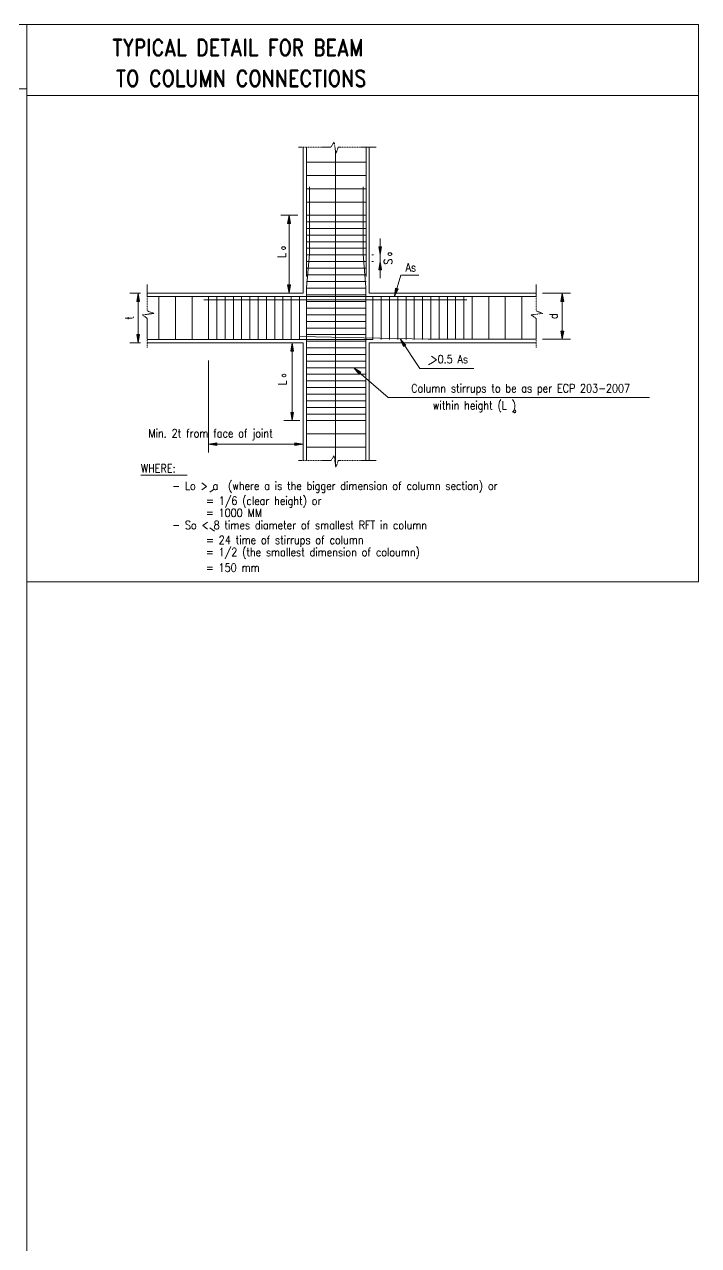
# Model space of a CAD drawing. Header units: millimetres. Extents: x 30565 to 82792, y 125642 to 187754.
# Drawn here: x 62399 to 82792, y 150834 to 187754 of the extents above; entities that cross this region are included whole.
import ezdxf

# ---------------------------------------------------------------- set-up
doc = ezdxf.new("R2010")
doc.units = ezdxf.units.MM
doc.linetypes.add('IMPORT-DETAILS_2$0$hyde park details$0$HIDDEN _3_', pattern=[7.5, 5, -2.5])
doc.linetypes.add('IMPORT-DETAILS_2$0$hyde park details$0$PHANTOM _3_', pattern=[50, 25, -5, 5, -5, 5, -5])
for name, color, linetype, lineweight in [('DETAILS_2$0$hyde park details$0$S-DIMS', 7, 'Continuous', 5), ('DETAILS_2$0$hyde park details$0$S-FTGS-RC', 7, 'Continuous', 5), ('DETAILS_2$0$hyde park details$0$S-LEGN', 7, 'Continuous', 5), ('DETAILS_2$0$hyde park details$0$S-RBAR', 7, 'Continuous', 5), ('DETAILS_2$0$hyde park details$0$S-RBAR-1', 7, 'Continuous', 5), ('DETAILS_2$0$hyde park details$0$S-SECT-CTLN', 7, 'IMPORT-DETAILS_2$0$hyde park details$0$PHANTOM _3_', 5), ('DETAILS_2$0$hyde park details$0$S-TEXT', 7, 'Continuous', 5)]:
    doc.layers.add(name, color=color, linetype=linetype, lineweight=lineweight)
doc.styles.add('RomanD_1', font='romand__.ttf', dxfattribs={"width": 0.85, "height": 499.993089})
doc.styles.add('RomanS_15', font='romans__.ttf', dxfattribs={"width": 0.85, "height": 250})
doc.styles.add('RomanS_16', font='romans__.ttf', dxfattribs={"width": 0.85, "height": 249.996544})
doc.styles.add('RomanS_19', font='romans__.ttf', dxfattribs={"width": 0.85, "height": 124.998272})
doc.styles.add('RomanT', font='romant__.ttf', dxfattribs={"width": 0.85, "height": 250})
doc.styles.add('RomanT_1', font='romant__.ttf', dxfattribs={"width": 0.85, "height": 166.675})

msp = doc.modelspace()

# ---------------------------------------------------------------- hatches: boundary and pattern name
at = {"layer": 'DETAILS_2$0$hyde park details$0$S-DIMS'}
for points in [[(70444.7, 181734.6), (70403, 181984.6), (70361.3, 181734.6)], [(73158.5, 180784.6), (73116.8, 181034.6), (73200.2, 181034.6)], [(73200.2, 180334.6), (73158.5, 180584.6), (73116.8, 180334.6)], [(70403, 179630.1), (70361.3, 179880.1), (70444.7, 179880.1)], [(65884.1, 179380.1), (65842.4, 179630.1), (65800.8, 179380.1)], [(73595.3, 179530.1), (73626.2, 179781.6), (73706.1, 179758)], [(78711.3, 179380.1), (78669.7, 179630.1), (78628, 179380.1)], [(65842.4, 178130.1), (65800.8, 178380.1), (65884.1, 178380.1)], [(78669.7, 178233.6), (78628, 178483.6), (78711.3, 178483.6)], [(70536.8, 177880.1), (70495.1, 178130.1), (70453.4, 177880.1)], [(73869.8, 178014.6), (73939, 178060.9), (73765.3, 178245.5)], [(72520.9, 177180.4), (72575.5, 177243.4), (72359.2, 177375.5)], [(70495.1, 175775.5), (70453.4, 176025.5), (70536.8, 176025.5)], [(68220, 175021.8), (67970, 175063.5), (68220, 175105.2)], [(70581.3, 175021.8), (70831.3, 175063.5), (70581.3, 175105.2)]]:
    msp.add_hatch(color=256, dxfattribs=at).paths.add_polyline_path(points, flags=0)

# ---------------------------------------------------------------- linework, layer by layer
for p, q in [((70670.7, 181984.6), (70153, 181984.6)), ((70403, 181984.6), (70361.3, 181734.6)), ((70361.3, 181734.6), (70444.7, 181734.6)), ((70444.7, 181734.6), (70403, 181984.6)), ((70403, 179880.1), (70403, 181734.6)), ((73158.5, 181034.6), (73158.5, 181284.6)), ((73158.5, 180784.6), (73116.8, 181034.6)), ((73116.8, 181034.6), (73200.2, 181034.6)), ((73200.2, 181034.6), (73158.5, 180784.6)), ((72958.5, 180784.6), (72908.5, 180784.6)), ((72958.5, 180584.6), (72908.5, 180584.6)), ((73158.5, 180584.6), (73116.8, 180334.6)), ((73158.5, 180584.6), (73158.5, 180784.6)), ((73200.2, 180334.6), (73158.5, 180584.6)), ((73116.8, 180334.6), (73200.2, 180334.6)), ((73158.5, 180334.6), (73158.5, 180084.6)), ((70403, 179630.1), (70361.3, 179880.1)), ((70361.3, 179880.1), (70444.7, 179880.1)), ((70444.7, 179880.1), (70403, 179630.1)), ((65912.7, 179630.1), (65592.4, 179630.1)), ((65842.4, 179630.1), (65800.8, 179380.1)), ((65884.1, 179380.1), (65842.4, 179630.1)), ((70570.7, 179630.1), (70153, 179630.1)), ((73595.3, 179530.1), (73626.2, 179781.6)), ((73706.1, 179758), (73595.3, 179530.1)), ((73626.2, 179781.6), (73706.1, 179758)), ((78074.2, 179630.1), (78919.7, 179630.1)), ((78669.7, 179630.1), (78628, 179380.1)), ((78711.3, 179380.1), (78669.7, 179630.1)), ((65800.8, 179380.1), (65884.1, 179380.1)), ((65842.4, 178380.1), (65842.4, 179380.1)), ((78628, 179380.1), (78711.3, 179380.1)), ((78669.7, 179380.1), (78669.7, 178483.6)), ((65842.4, 178130.1), (65800.8, 178380.1)), ((65800.8, 178380.1), (65884.1, 178380.1)), ((65884.1, 178380.1), (65842.4, 178130.1)), ((78669.7, 178233.6), (78628, 178483.6)), ((78628, 178483.6), (78711.3, 178483.6)), ((78711.3, 178483.6), (78669.7, 178233.6)), ((65912.7, 178130.1), (65592.4, 178130.1)), ((70826.8, 178130.1), (70245.1, 178130.1)), ((70495.1, 178130.1), (70453.4, 177880.1)), ((70536.8, 177880.1), (70495.1, 178130.1)), ((73939, 178060.9), (73765.3, 178245.5)), ((73765.3, 178245.5), (73869.8, 178014.6)), ((73869.8, 178014.6), (73939, 178060.9)), ((78074.2, 178233.6), (78919.7, 178233.6)), ((67970, 177592.9), (67970, 174813.5)), ((70453.4, 177880.1), (70536.8, 177880.1)), ((70495.1, 176025.5), (70495.1, 177880.1)), ((72575.5, 177243.4), (72359.2, 177375.5)), ((72359.2, 177375.5), (72520.9, 177180.4)), ((72520.9, 177180.4), (72575.5, 177243.4)), ((70831.3, 176153), (70831.3, 174813.5)), ((70726.8, 175775.5), (70245.1, 175775.5)), ((70495.1, 175775.5), (70453.4, 176025.5)), ((70453.4, 176025.5), (70536.8, 176025.5)), ((70536.8, 176025.5), (70495.1, 175775.5)), ((67970, 175063.5), (68220, 175105.2)), ((68220, 175021.8), (67970, 175063.5)), ((68220, 175105.2), (68220, 175021.8)), ((70581.3, 175063.5), (68220, 175063.5)), ((70831.3, 175063.5), (70581.3, 175105.2)), ((70581.3, 175105.2), (70581.3, 175021.8)), ((70581.3, 175021.8), (70831.3, 175063.5))]:
    msp.add_line(p, q, dxfattribs=at)
at = {"layer": 'DETAILS_2$0$hyde park details$0$S-DIMS', "flags": 128}
for points in [[(73595.3, 179530.1), (73785.7, 180174.1), (74325, 180174.1)], [(73765.3, 178245.5), (74361, 177355.3), (75990.2, 177355.3)], [(72359.2, 177375.5), (73399.6, 176474.9), (81311.7, 176474.9)]]:
    msp.add_lwpolyline(points, dxfattribs=at)
at = {"layer": 'DETAILS_2$0$hyde park details$0$S-FTGS-RC', "flags": 128}
for points in [[(66112.7, 179630.1), (70831.3, 179630.1), (70831.3, 184048)], [(77874.2, 179630.1), (72831.3, 179630.1), (72831.3, 184048)], [(70831.3, 174565.3), (70831.3, 178130.1), (66112.7, 178130.1)], [(72831.3, 174565.3), (72831.3, 178130.1), (77874.2, 178130.1)]]:
    msp.add_lwpolyline(points, dxfattribs=at)
at = {"layer": 'DETAILS_2$0$hyde park details$0$S-LEGN'}
for p, q in [((62470.3, 185804.8), (30565.7, 185804.8)), ((82791.9, 185610), (62469.6, 185610)), ((82791.9, 170905.1), (62467.8, 170905.1))]:
    msp.add_line(p, q, dxfattribs=at)
at = {"layer": 'DETAILS_2$0$hyde park details$0$S-LEGN', "flags": 128}
msp.add_lwpolyline([(62469.6, 187753.9), (30565, 187753.9), (30565, 125641.8), (62469.6, 125641.8)], close=True, dxfattribs=at)
at = {"layer": 'DETAILS_2$0$hyde park details$0$S-LEGN'}
msp.add_lwpolyline([(82791.9, 170905.1), (62469.6, 170905.1), (62469.6, 187753.9), (82791.9, 187753.9)], close=True, dxfattribs=at)
at = {"layer": 'DETAILS_2$0$hyde park details$0$S-RBAR'}
for p, q in [((70931.3, 180129), (70931.3, 184048)), ((71804.9, 174466.4), (71804.9, 183949)), ((72740.1, 180133.5), (72740.1, 184048)), ((70931.3, 183584.6), (72740.1, 183584.6)), ((70931.3, 183184.6), (72740.1, 183184.6)), ((70931.3, 182784.6), (72740.1, 182784.6)), ((70931.3, 182384.6), (72740.1, 182384.6)), ((70931.3, 181984.6), (72740.1, 181984.6)), ((70931.3, 181784.6), (72740.1, 181784.6)), ((70931.3, 181584.6), (72740.1, 181584.6)), ((70931.3, 181384.6), (72740.1, 181384.6)), ((70931.3, 181184.6), (72740.1, 181184.6)), ((70931.3, 180984.6), (72740.1, 180984.6)), ((70931.3, 180784.6), (72740.1, 180784.6)), ((70931.3, 180584.6), (72740.1, 180584.6)), ((70931.3, 180384.6), (72740.1, 180384.6)), ((70931.3, 180184.6), (72740.1, 180184.6)), ((70931.3, 179984.6), (72740.1, 179984.6)), ((66470, 179530.1), (66470, 178230.1)), ((66970, 179530.1), (66970, 178230.1)), ((67470, 179530.1), (67470, 178230.1)), ((67970, 179530.1), (67970, 178230.1)), ((68219.9, 179530.1), (68219.9, 178230.1)), ((68469.9, 179530.1), (68469.9, 178230.1)), ((68719.9, 179530.1), (68719.9, 178230.1)), ((68969.9, 179530.1), (68969.9, 178230.1)), ((69219.9, 179530.1), (69219.9, 178230.1)), ((69469.9, 179530.1), (69469.9, 178230.1)), ((69719.9, 179530.1), (69719.9, 178230.1)), ((69969.9, 179530.1), (69969.9, 178230.1)), ((70219.9, 179530.1), (70219.9, 178230.1)), ((70469.9, 179530.1), (70469.9, 178230.1)), ((70719.9, 179530.1), (70719.9, 178230.1)), ((70931.3, 179784.6), (72740.1, 179784.6)), ((70931.3, 179575.5), (72731.3, 179575.5)), ((73192.7, 179530.1), (73192.7, 178230.1)), ((73442.7, 179530.1), (73442.7, 178230.1)), ((73692.7, 179530.1), (73692.7, 178230.1)), ((73942.7, 179530.1), (73942.7, 178230.1)), ((74192.7, 179530.1), (74192.7, 178230.1)), ((74442.7, 179530.1), (74442.7, 178230.1)), ((74692.7, 179530.1), (74692.7, 178230.1)), ((74942.7, 179530.1), (74942.7, 178230.1)), ((75192.7, 179530.1), (75192.7, 178230.1)), ((75442.7, 179530.1), (75442.7, 178230.1)), ((75692.7, 179530.1), (75692.7, 178230.1)), ((75942.7, 179530.1), (75942.7, 178230.1)), ((76442.6, 179530.1), (76442.6, 178230.1)), ((76942.6, 179530.1), (76942.6, 178230.1)), ((77442.6, 179530.1), (77442.6, 178230.1)), ((70931.3, 179375.5), (72731.3, 179375.5)), ((70931.3, 179175.5), (72731.3, 179175.5)), ((70931.3, 178975.5), (72731.3, 178975.5)), ((70931.3, 178775.5), (72731.3, 178775.5)), ((70719.9, 178321.7), (74614.8, 178235.5)), ((70931.3, 178575.5), (72731.3, 178575.5)), ((70931.3, 178375.5), (72731.3, 178375.5)), ((70931.3, 178175.5), (72731.3, 178175.5)), ((70931.3, 177975.5), (72731.3, 177975.5)), ((70931.3, 177775.5), (72731.3, 177775.5)), ((70931.3, 177575.5), (72731.3, 177575.5)), ((70931.3, 177375.5), (72731.3, 177375.5)), ((70931.3, 177175.5), (72731.3, 177175.5)), ((70931.3, 176975.5), (72731.3, 176975.5)), ((70931.3, 176775.5), (72731.3, 176775.5)), ((70931.3, 176575.5), (72731.3, 176575.5)), ((70931.3, 176375.5), (72731.3, 176375.5)), ((70931.3, 176175.5), (72731.3, 176175.5)), ((70931.3, 175975.5), (72731.3, 175975.5)), ((70931.3, 175775.5), (72731.3, 175775.5)), ((70931.3, 175375.5), (72731.3, 175375.5)), ((70931.3, 174975.5), (72731.3, 174975.5))]:
    msp.add_line(p, q, dxfattribs=at)
at = {"layer": 'DETAILS_2$0$hyde park details$0$S-RBAR', "flags": 128}
for points in [[(70931.3, 174565.3), (70931.3, 179795.8), (71019.6, 180807.7), (71019.6, 182843.1)], [(72731.3, 174565.3), (72731.3, 179795.8), (72643, 180807.7), (72643, 182843.1)], [(66112.7, 178230.1), (72942.7, 178230.1), (72942.7, 179530.1)], [(74614.8, 178239.3), (75880.7, 178233.6), (77874.2, 178233.6)]]:
    msp.add_lwpolyline(points, dxfattribs=at)
at = {"layer": 'DETAILS_2$0$hyde park details$0$S-RBAR-1', "linetype": 'IMPORT-DETAILS_2$0$hyde park details$0$HIDDEN _3_', "flags": 128}
for points in [[(66112.7, 179530.1), (70831.3, 179530.1), (77874.2, 179530.1)], [(75781.6, 179426), (71831.3, 179426), (67822.4, 179426)]]:
    msp.add_lwpolyline(points, dxfattribs=at)
at = {"layer": 'DETAILS_2$0$hyde park details$0$S-SECT-CTLN', "flags": 128}
for points in [[(73035.5, 184048), (71893.7, 184048), (71819.2, 183848.9), (71769.5, 184197.2), (71670.2, 184048), (70685.7, 184048)], [(66112.7, 179888.1), (66112.7, 179093.2), (66311.8, 179018.7), (65963.5, 178969), (66112.7, 178869.6), (66112.7, 177975.3)], [(77874.2, 179888.1), (77874.2, 179093.2), (78073.2, 179018.7), (77724.9, 178969), (77874.2, 178869.6), (77874.2, 177975.3)], [(73035.5, 174565.3), (71893.7, 174565.3), (71819.2, 174366.3), (71769.5, 174714.6), (71670.2, 174565.3), (70685.7, 174565.3)]]:
    msp.add_lwpolyline(points, dxfattribs=at)
at = {"layer": 'DETAILS_2$0$hyde park details$0$S-TEXT'}
for p, q in [((74618.9, 177458.6), (74791.9, 177562.9)), ((65923.3, 174122.8), (67325.4, 174122.8)), ((68003.6, 173614.4), (68149.2, 173716.6)), ((68003.6, 172535.7), (68149.2, 172433.5))]:
    msp.add_line(p, q, dxfattribs=at)

# ---------------------------------------------------------------- texts
at = {"layer": 'DETAILS_2$0$hyde park details$0$S-DIMS', "rotation": 90}
for s, insert, char_height, width, attachment_point, line_spacing_factor, style in [('o', (70127.1, 180935.6), 166.7, 155.265, 1, 1.12994, 'RomanT_1'), (' L', (70058.5, 180546), 250, 456.709, 1, 1.12994, 'RomanT'), (' S', (73275, 180343.8), 250, 477.88, 1, 1.12994, 'RomanT'), ('o', (73343.6, 180753.1), 166.7, 155.265, 1, 1.12994, 'RomanT_1'), ('t', (65451, 178880.1), 250, 146.28, 2, 0.983083, 'RomanS_15'), ('d', (78278.2, 178931.9), 250, 231.609, 2, 0.983083, 'RomanS_15'), (' L', (70075.4, 176691.4), 250, 456.709, 1, 1.12994, 'RomanT'), ('o', (70143.9, 177081.1), 166.7, 155.265, 1, 1.12994, 'RomanT_1')]:
    msp.add_mtext(s, dxfattribs=dict(at, insert=insert, char_height=char_height, width=width, attachment_point=attachment_point, line_spacing_factor=line_spacing_factor, style=style))
at = {"layer": 'DETAILS_2$0$hyde park details$0$S-DIMS', "insert": (68031.3, 175516.8), "char_height": 250, "width": 5323.969, "attachment_point": 2, "line_spacing_factor": 0.983083, "style": 'RomanS_15'}
msp.add_mtext('Min. 2t from face of joint', dxfattribs=at)
at = {"layer": 'DETAILS_2$0$hyde park details$0$S-TEXT'}
for s, insert, char_height, width, attachment_point, line_spacing_factor, style in [(' TYPICAL DETAIL FOR BEAM', (64770.1, 187305.6), 499.993, 10620.587, 1, 1.146391, 'RomanD_1'), ('TO COLUMN CONNECTIONS', (65165.2, 186370), 499.993, 9952.284, 1, 1.146391, 'RomanD_1'), ('As', (74087.6, 180534.2), 250, 426.649, 2, 0.983083, 'RomanS_16'), ('>0.5 As', (75247, 177759.1), 250, 1575.553, 2, 0.983083, 'RomanS_16'), ('Column stirrups to be as per ECP 203-2007', (77408.6, 176878.7), 249.997, 9331.421, 2, 0.983083, 'RomanS_16'), ('within height (L )', (76009.5, 176362), 249.997, 3532.043, 2, 0.983083, 'RomanS_16'), ('o', (77230.4, 176136.8), 125, 115.805, 2, 0.983083, 'RomanS_19'), ('WHERE:', (65923.3, 174454.9), 250, 1407.941, 1, 0.983083, 'RomanS_16'), ('- Lo > a  (where a is the bigger dimension of column section) or', (66873.5, 173928.9), 249.997, 13960.561, 1, 0.983083, 'RomanS_16'), ('= 1/6 (clear height) or', (67895, 173478.5), 249.997, 4894.272, 1, 0.983083, 'RomanS_16'), ('= 1000 MM', (67893.2, 173111.9), 250, 2361.806, 1, 0.983083, 'RomanS_16'), ('- So < 8 times diameter of smallest RFT in column', (66873.5, 172743.3), 249.997, 10870.404, 1, 0.983083, 'RomanS_16'), ('= 24 time of stirrups of column', (67895, 172292.9), 249.997, 6710.578, 1, 0.983083, 'RomanS_16'), ('= 1/2 (the smallest dimension of coloumn)', (67893.2, 171926.3), 249.997, 8987.054, 1, 0.983083, 'RomanS_16'), ('= 150 mm', (67893.2, 171456.5), 250, 2261.239, 1, 0.983083, 'RomanS_16')]:
    msp.add_mtext(s, dxfattribs=dict(at, insert=insert, char_height=char_height, width=width, attachment_point=attachment_point, line_spacing_factor=line_spacing_factor, style=style))

doc.saveas('drawing.dxf')
